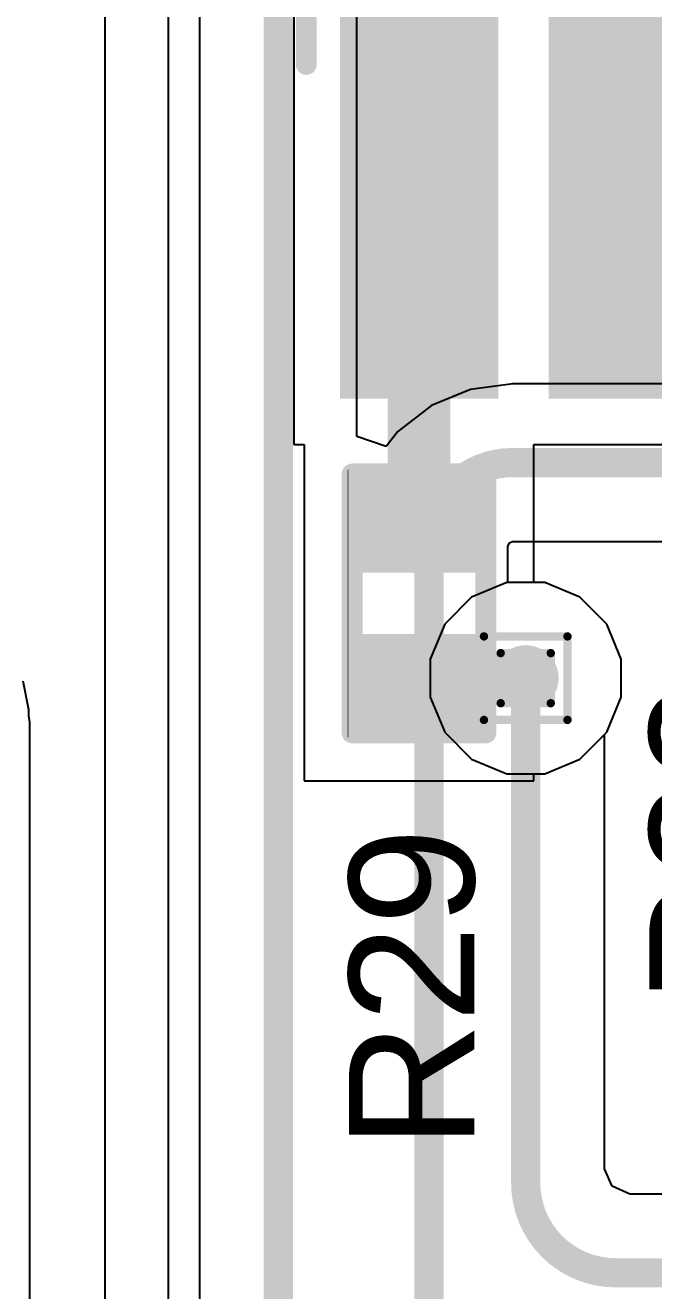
# Model space of a CAD drawing. Header units: inches. Extents: x -12 to 5357, y -8 to 5291.
# Drawn here: x 20.32 to 24.15, y 36.71 to 44.41 of the extents above; entities that cross this region are included whole.
import ezdxf

# ---------------------------------------------------------------- set-up
doc = ezdxf.new("R2010")
doc.units = ezdxf.units.IN
for name, color, linetype in [('Bottom Layer', 5, 'Continuous'), ('Drill Drawing', 1, 'Continuous'), ('Ground', 16, 'Continuous'), ('Power', 76, 'Continuous'), ('Top Layer', 1, 'Continuous'), ('Top Overlay', 2, 'Continuous'), ('Top Paste', 8, 'Continuous'), ('Top Solder', 216, 'Continuous'), ('Via Holes', 16, 'Continuous')]:
    doc.layers.add(name, color=color, linetype=linetype)
doc.styles.add('Arial', font='', dxfattribs={"height": 0.2})
doc.styles.get('Arial').set_extended_font_data('Arial')

# ---------------------------------------------------------------- blocks, each defined once
blk = doc.blocks.new('R___0402_40')
at = {"layer": 'Top Layer'}
for points in [[(-0.6985, -0.3175), (-0.6985, 0.3174999999999999), (-0.2413000000000001, 0.3175), (-0.2412999999999999, -0.3174999999999999)], [(0.2413000000000001, -0.3175), (0.2412999999999999, 0.3174999999999999), (0.6985, 0.3175), (0.6985, -0.3174999999999999)]]:
    blk.add_hatch(color=1, dxfattribs=at).paths.add_polyline_path(points)
at = {"layer": 'Top Paste'}
for points in [[(-0.6985, -0.3175), (-0.6985, 0.3174999999999999), (-0.2413000000000001, 0.3175), (-0.2412999999999999, -0.3174999999999999)], [(0.2413000000000001, -0.3175), (0.2412999999999999, 0.3174999999999999), (0.6985, 0.3175), (0.6985, -0.3174999999999999)]]:
    blk.add_hatch(color=8, dxfattribs=at).paths.add_polyline_path(points)
at = {"layer": 'Top Solder'}
for points in [[(-0.75350116, -0.3725011600000001), (-0.75350116, 0.3725011599999999), (-0.18629884, 0.3725011600000001), (-0.1862988399999999, -0.3725011599999999)], [(0.18629884, -0.3725011600000001), (0.1862988399999999, 0.3725011599999999), (0.75350116, 0.3725011600000001), (0.75350116, -0.3725011599999999)]]:
    blk.add_hatch(color=216, dxfattribs=at).paths.add_polyline_path(points)
at = {"layer": 'Top Overlay'}
for points in [[(0.7874, 0.4064, 0.127, 0.127, 0), (-0.7874, 0.4064, 0.127, 0.127, 0)], [(-0.7874, -0.4064, 0.127, 0.127, 0), (-0.7874, 0.4064, 0.127, 0.127, 0)], [(0.7874, -0.4064, 0.127, 0.127, 0), (0.7874, 0.4064, 0.127, 0.127, 0)], [(0.7874, -0.4064, 0.127, 0.127, 0), (-0.7874, -0.4064, 0.127, 0.127, 0)], [(0.8128, -0.4318, 0.0032258, 0.0032258, 0), (-0.8128, -0.4318, 0.0032258, 0.0032258, 0)]]:
    blk.add_lwpolyline(points, format="xyseb", dxfattribs=at)
for points in [[(-0.8191499999999999, 0.4064, 0.0635, 0.0635, 1), (-0.7556499999999999, 0.4064, 0.0635, 0.0635, 1)], [(-0.8191499999999999, 0.4064, 0.0635, 0.0635, 1), (-0.7556499999999999, 0.4064, 0.0635, 0.0635, 1)], [(0.7556499999999999, 0.4064, 0.0635, 0.0635, 1), (0.8191499999999999, 0.4064, 0.0635, 0.0635, 1)], [(0.7556499999999999, 0.4064, 0.0635, 0.0635, 1), (0.8191499999999999, 0.4064, 0.0635, 0.0635, 1)], [(-0.8191499999999999, -0.4064, 0.0635, 0.0635, 1), (-0.7556499999999999, -0.4064, 0.0635, 0.0635, 1)], [(-0.8191499999999999, -0.4064, 0.0635, 0.0635, 1), (-0.7556499999999999, -0.4064, 0.0635, 0.0635, 1)], [(0.7556499999999999, -0.4064, 0.0635, 0.0635, 1), (0.8191499999999999, -0.4064, 0.0635, 0.0635, 1)], [(0.7556499999999999, -0.4064, 0.0635, 0.0635, 1), (0.8191499999999999, -0.4064, 0.0635, 0.0635, 1)], [(-0.81360518, -0.4318, 0.0016129, 0.0016129, 1), (-0.8119948199999999, -0.4318, 0.0016129, 0.0016129, 1)], [(0.8119948199999999, -0.4318, 0.0016129, 0.0016129, 1), (0.81360518, -0.4318, 0.0016129, 0.0016129, 1)]]:
    blk.add_lwpolyline(points, format="xyseb", close=True, dxfattribs=at)
blk = doc.blocks.new('X1321WVS_2_05J_C40D53_69')
at = {"layer": 'Top Layer'}
for points in [[(-2.92000051, 3.15000132), (-2.15999949, 3.15000132), (-2.15999949, 0.75000104), (-2.92000051, 0.75000104)], [(-1.65000051, 3.15000132), (-0.8899994899999999, 3.15000132), (-0.8899994899999999, 0.75000104), (-1.65000051, 0.75000104)], [(-0.38000051, 3.15000132), (0.38000051, 3.15000132), (0.38000051, 0.75000104), (-0.38000051, 0.75000104)], [(0.8899994899999999, 3.14999878), (1.65000051, 3.14999878), (1.65000051, 0.7499985), (0.8899994899999999, 0.7499985)], [(2.15999949, 3.15000132), (2.92000051, 3.15000132), (2.92000051, 0.75000104), (2.15999949, 0.75000104)], [(-2.92000051, -0.7499985), (-2.15999949, -0.7499985), (-2.15999949, -3.14999878), (-2.92000051, -3.14999878)], [(-1.65000051, -0.7499985), (-0.8899994899999999, -0.7499985), (-0.8899994899999999, -3.14999878), (-1.65000051, -3.14999878)], [(-0.38000051, -0.7499985), (0.38000051, -0.7499985), (0.38000051, -3.14999878), (-0.38000051, -3.14999878)], [(0.8899994899999999, -0.7499985), (1.65000051, -0.7499985), (1.65000051, -3.14999878), (0.8899994899999999, -3.14999878)], [(2.15999949, -0.7499985), (2.92000051, -0.7499985), (2.92000051, -3.14999878), (2.15999949, -3.14999878)]]:
    blk.add_hatch(color=1, dxfattribs=at).paths.add_polyline_path(points)
at = {"layer": 'Top Paste'}
for points in [[(-2.92000051, 3.15000132), (-2.15999949, 3.15000132), (-2.15999949, 0.75000104), (-2.92000051, 0.75000104)], [(-1.65000051, 3.15000132), (-0.8899994899999999, 3.15000132), (-0.8899994899999999, 0.75000104), (-1.65000051, 0.75000104)], [(-0.38000051, 3.15000132), (0.38000051, 3.15000132), (0.38000051, 0.75000104), (-0.38000051, 0.75000104)], [(0.8899994899999999, 3.14999878), (1.65000051, 3.14999878), (1.65000051, 0.7499985), (0.8899994899999999, 0.7499985)], [(2.15999949, 3.15000132), (2.92000051, 3.15000132), (2.92000051, 0.75000104), (2.15999949, 0.75000104)], [(-2.92000051, -0.7499985), (-2.15999949, -0.7499985), (-2.15999949, -3.14999878), (-2.92000051, -3.14999878)], [(-1.65000051, -0.7499985), (-0.8899994899999999, -0.7499985), (-0.8899994899999999, -3.14999878), (-1.65000051, -3.14999878)], [(-0.38000051, -0.7499985), (0.38000051, -0.7499985), (0.38000051, -3.14999878), (-0.38000051, -3.14999878)], [(0.8899994899999999, -0.7499985), (1.65000051, -0.7499985), (1.65000051, -3.14999878), (0.8899994899999999, -3.14999878)], [(2.15999949, -0.7499985), (2.92000051, -0.7499985), (2.92000051, -3.14999878), (2.15999949, -3.14999878)]]:
    blk.add_hatch(color=8, dxfattribs=at).paths.add_polyline_path(points)
at = {"layer": 'Top Solder'}
for points in [[(-3.02160051, 3.25160132), (-2.05839949, 3.25160132), (-2.05839949, 0.64840104), (-3.02160051, 0.64840104)], [(-1.75160051, 3.25160132), (-0.78839949, 3.25160132), (-0.78839949, 0.64840104), (-1.75160051, 0.64840104)], [(-0.4816005099999999, 3.25160132), (0.4816005099999999, 3.25160132), (0.4816005099999999, 0.64840104), (-0.4816005099999999, 0.64840104)], [(0.78839949, 3.25159878), (1.75160051, 3.25159878), (1.75160051, 0.6483985), (0.78839949, 0.6483985)], [(2.05839949, 3.25160132), (3.02160051, 3.25160132), (3.02160051, 0.64840104), (2.05839949, 0.64840104)], [(-3.02160051, -0.6483985), (-2.05839949, -0.6483985), (-2.05839949, -3.25159878), (-3.02160051, -3.25159878)], [(-1.75160051, -0.6483985), (-0.78839949, -0.6483985), (-0.78839949, -3.25159878), (-1.75160051, -3.25159878)], [(-0.4816005099999999, -0.6483985), (0.4816005099999999, -0.6483985), (0.4816005099999999, -3.25159878), (-0.4816005099999999, -3.25159878)], [(0.78839949, -0.6483985), (1.75160051, -0.6483985), (1.75160051, -3.25159878), (0.78839949, -3.25159878)], [(2.05839949, -0.6483985), (3.02160051, -0.6483985), (3.02160051, -3.25159878), (2.05839949, -3.25159878)]]:
    blk.add_hatch(color=216, dxfattribs=at).paths.add_polyline_path(points)
at = {"layer": 'Top Overlay'}
for points in [[(-3.2258, 1.2192, 0.127, 0.127, 0), (-3.2258, -1.14300254, 0.127, 0.127, 0)], [(3.2258, 1.2192, 0.127, 0.127, 0), (3.2258, -1.143, 0.127, 0.127, 0)]]:
    blk.add_lwpolyline(points, format="xyseb", dxfattribs=at)
for points in [[(-3.25755, 1.2192, 0.0635, 0.0635, 1), (-3.19405, 1.2192, 0.0635, 0.0635, 1)], [(3.19405, 1.2192, 0.0635, 0.0635, 1), (3.25755, 1.2192, 0.0635, 0.0635, 1)], [(-3.25755, -1.14300254, 0.0635, 0.0635, 1), (-3.19405, -1.14300254, 0.0635, 0.0635, 1)], [(3.19405, -1.143, 0.0635, 0.0635, 1), (3.25755, -1.143, 0.0635, 0.0635, 1)], [(-3.175, -1.9558, 0.254, 0.254, 1), (-3.429, -1.9558, 0.254, 0.254, 1)], [(-3.4925, -1.9558, 0.127, 0.127, 1), (-3.3655, -1.9558, 0.127, 0.127, 1)], [(-3.2385, -1.9558, 0.127, 0.127, 1), (-3.1115, -1.9558, 0.127, 0.127, 1)]]:
    blk.add_lwpolyline(points, format="xyseb", close=True, dxfattribs=at)

msp = doc.modelspace()

# ---------------------------------------------------------------- hatches: boundary and pattern name
at = {"layer": 'Bottom Layer'}
h = msp.add_hatch(color=5, dxfattribs=at)
edge = h.paths.add_edge_path()
edge.add_arc((23.368, 40.4368), 0.1999996, 0, 360)
at = {"layer": 'Ground'}
h = msp.add_hatch(color=16, dxfattribs=at)
edge = h.paths.add_edge_path()
edge.add_arc((23.368, 40.4368), 0.1999996, 0, 360)
at = {"layer": 'Power'}
h = msp.add_hatch(color=76, dxfattribs=at)
edge = h.paths.add_edge_path()
edge.add_arc((23.368, 40.4368), 0.1999996, 0, 360)
at = {"layer": 'Top Layer'}
h = msp.add_hatch(color=1, dxfattribs=at)
edge = h.paths.add_edge_path()
edge.add_arc((23.368, 40.4368), 0.1999996, 0, 360)
at = {"layer": 'Via Holes'}
h = msp.add_hatch(color=7, dxfattribs=at)
edge = h.paths.add_edge_path()
edge.add_arc((23.368, 40.4368), 0.0999998, 0, 360)

# ---------------------------------------------------------------- linework, layer by layer
at = {"layer": 'Bottom Layer'}
for p, q in [((21.38359452, 44.52124446), (21.38359452, 29.8865671)), ((22.34180444, 41.90556008), (22.34180444, 44.50322316)), ((23.03228566, 42.19274518), (22.79466612, 42.09431764)), ((23.27572942, 42.2247949), (23.03228566, 42.19274518)), ((23.28728642, 42.2270936), (23.27572942, 42.2247949)), ((26.18657196, 42.2270936), (23.28728642, 42.2270936)), ((22.79466612, 42.09431764), (22.59061522, 41.93774441999999)), ((22.51960444, 41.8452046), (22.34180444, 41.90556008)), ((22.59061522, 41.93774441999999), (22.51960444, 41.8452046)), ((23.26096694, 41.24107322), (23.26867584, 41.2596838)), ((23.26867584, 41.2596838), (23.28728642, 41.2673927)), ((23.28728642, 41.2673927), (23.28728642, 41.26888367999999)), ((23.28728642, 41.26888367999999), (26.18657196, 41.26888367999999)), ((23.25947596, 41.0177996), (23.25947596, 41.24107322)), ((23.25947596, 41.24107322), (23.26096694, 41.24107322)), ((23.48356746, 41.0177996), (23.25947596, 41.0177996)), ((23.69711034, 40.92934664), (23.48356746, 41.0177996)), ((23.86054664, 40.76591034), (23.69711034, 40.92934664)), ((23.9489996, 40.55236746), (23.86054664, 40.76591034)), ((23.9489996, 40.32123254), (23.9489996, 40.55236746)), ((23.86054664, 40.10768966), (23.9489996, 40.32123254)), ((23.84710496, 40.09424798), (23.86054664, 40.10768966)), ((23.84710496, 37.45340236), (23.84710496, 40.09424798)), ((23.8939578, 37.34634644), (23.84710496, 37.45340236)), ((24.00101372, 37.2994936), (23.8939578, 37.34634644)), ((26.73253734, 37.2994936), (24.00101372, 37.2994936))]:
    msp.add_line(p, q, dxfattribs=at)
for points in [[(21.86269948, 27.2168366, 0.1778, 0.1778, 0), (21.86269948, 44.52124446, 0.1778, 0.1778, 0)], [(22.780371, 41.24107322, 0.1778, 0.1778, -0.4142135623730951), (23.28728642, 41.74798864, 0.1778, 0.1778, 0)], [(23.28728642, 41.74798864, 0.1778, 0.1778, 0), (26.52912398, 41.74798864, 0.1778, 0.1778, 0)], [(22.780371, 31.4419361, 0.1778, 0.1778, 0), (22.780371, 41.24107322, 0.1778, 0.1778, 0)], [(23.368, 37.36684932, 0.1778, 0.1778, 0), (23.368, 40.4368, 0.1778, 0.1778, 0)], [(23.91446068, 36.82038864, 0.1778, 0.1778, -0.4142135623730951), (23.368, 37.36684932, 0.1778, 0.1778, 0)], [(23.91446068, 36.82038864, 0.1778, 0.1778, 0), (33.46147232, 36.82038864, 0.1778, 0.1778, 0)]]:
    msp.add_lwpolyline(points, format="xyseb", dxfattribs=at)
for points in [[(23.24283642, 41.74798864, 0.08889999999999999, 0.08889999999999999, 1), (23.33173642, 41.74798864, 0.08889999999999999, 0.08889999999999999, 1)], [(23.24283642, 41.74798864, 0.08889999999999999, 0.08889999999999999, 1), (23.33173642, 41.74798864, 0.08889999999999999, 0.08889999999999999, 1)], [(22.735921, 41.24107322, 0.08889999999999999, 0.08889999999999999, 1), (22.824821, 41.24107322, 0.08889999999999999, 0.08889999999999999, 1)], [(22.735921, 41.24107322, 0.08889999999999999, 0.08889999999999999, 1), (22.824821, 41.24107322, 0.08889999999999999, 0.08889999999999999, 1)], [(23.32355, 40.4368, 0.08889999999999999, 0.08889999999999999, 1), (23.41245, 40.4368, 0.08889999999999999, 0.08889999999999999, 1)], [(23.32355, 37.36684932, 0.08889999999999999, 0.08889999999999999, 1), (23.41245, 37.36684932, 0.08889999999999999, 0.08889999999999999, 1)], [(23.32355, 37.36684932, 0.08889999999999999, 0.08889999999999999, 1), (23.41245, 37.36684932, 0.08889999999999999, 0.08889999999999999, 1)], [(23.87001068, 36.82038864, 0.08889999999999999, 0.08889999999999999, 1), (23.95891068, 36.82038864, 0.08889999999999999, 0.08889999999999999, 1)], [(23.87001068, 36.82038864, 0.08889999999999999, 0.08889999999999999, 1), (23.95891068, 36.82038864, 0.08889999999999999, 0.08889999999999999, 1)]]:
    msp.add_lwpolyline(points, format="xyseb", close=True, dxfattribs=at)
at = {"layer": 'Drill Drawing'}
for points in [[(23.114, 40.6908, 0.0508, 0.0508, 0), (23.622, 40.6908, 0.0508, 0.0508, 0)], [(23.114, 40.1828, 0.0508, 0.0508, 0), (23.114, 40.6908, 0.0508, 0.0508, 0)], [(23.622, 40.1828, 0.0508, 0.0508, 0), (23.622, 40.6908, 0.0508, 0.0508, 0)], [(23.2156, 40.5892, 0.0508, 0.0508, 0), (23.5204, 40.5892, 0.0508, 0.0508, 0)], [(23.2156, 40.2844, 0.0508, 0.0508, 0), (23.2156, 40.5892, 0.0508, 0.0508, 0)], [(23.5204, 40.2844, 0.0508, 0.0508, 0), (23.5204, 40.5892, 0.0508, 0.0508, 0)], [(23.2156, 40.2844, 0.0508, 0.0508, 0), (23.5204, 40.2844, 0.0508, 0.0508, 0)], [(23.114, 40.1828, 0.0508, 0.0508, 0), (23.622, 40.1828, 0.0508, 0.0508, 0)]]:
    msp.add_lwpolyline(points, format="xyseb", dxfattribs=at)
for points in [[(23.1013, 40.6908, 0.0254, 0.0254, 1), (23.1267, 40.6908, 0.0254, 0.0254, 1)], [(23.1013, 40.6908, 0.0254, 0.0254, 1), (23.1267, 40.6908, 0.0254, 0.0254, 1)], [(23.6093, 40.6908, 0.0254, 0.0254, 1), (23.6347, 40.6908, 0.0254, 0.0254, 1)], [(23.6093, 40.6908, 0.0254, 0.0254, 1), (23.6347, 40.6908, 0.0254, 0.0254, 1)], [(23.2029, 40.5892, 0.0254, 0.0254, 1), (23.2283, 40.5892, 0.0254, 0.0254, 1)], [(23.2029, 40.5892, 0.0254, 0.0254, 1), (23.2283, 40.5892, 0.0254, 0.0254, 1)], [(23.5077, 40.5892, 0.0254, 0.0254, 1), (23.5331, 40.5892, 0.0254, 0.0254, 1)], [(23.5077, 40.5892, 0.0254, 0.0254, 1), (23.5331, 40.5892, 0.0254, 0.0254, 1)], [(23.2029, 40.2844, 0.0254, 0.0254, 1), (23.2283, 40.2844, 0.0254, 0.0254, 1)], [(23.2029, 40.2844, 0.0254, 0.0254, 1), (23.2283, 40.2844, 0.0254, 0.0254, 1)], [(23.5077, 40.2844, 0.0254, 0.0254, 1), (23.5331, 40.2844, 0.0254, 0.0254, 1)], [(23.5077, 40.2844, 0.0254, 0.0254, 1), (23.5331, 40.2844, 0.0254, 0.0254, 1)], [(23.1013, 40.1828, 0.0254, 0.0254, 1), (23.1267, 40.1828, 0.0254, 0.0254, 1)], [(23.1013, 40.1828, 0.0254, 0.0254, 1), (23.1267, 40.1828, 0.0254, 0.0254, 1)], [(23.6093, 40.1828, 0.0254, 0.0254, 1), (23.6347, 40.1828, 0.0254, 0.0254, 1)], [(23.6093, 40.1828, 0.0254, 0.0254, 1), (23.6347, 40.1828, 0.0254, 0.0254, 1)]]:
    msp.add_lwpolyline(points, format="xyseb", close=True, dxfattribs=at)
at = {"layer": 'Ground'}
for p, q in [((23.25243254, 41.0177996), (23.03888966, 40.92934664)), ((23.48356746, 41.0177996), (23.25243254, 41.0177996)), ((23.69711034, 40.92934664), (23.48356746, 41.0177996)), ((23.03888966, 40.92934664), (22.87545336, 40.76591034)), ((23.86054664, 40.76591034), (23.69711034, 40.92934664)), ((22.87545336, 40.76591034), (22.7870004, 40.55236746)), ((23.9489996, 40.55236746), (23.86054664, 40.76591034)), ((22.7870004, 40.55236746), (22.7870004, 40.32123254)), ((23.9489996, 40.32123254), (23.9489996, 40.55236746)), ((22.7870004, 40.32123254), (22.87545336, 40.10768966)), ((23.86054664, 40.10768966), (23.9489996, 40.32123254)), ((22.87545336, 40.10768966), (23.03888966, 39.94425336)), ((23.69711034, 39.94425336), (23.86054664, 40.10768966)), ((23.03888966, 39.94425336), (23.25243254, 39.8558004)), ((23.48356746, 39.8558004), (23.69711034, 39.94425336)), ((23.25243254, 39.8558004), (23.48356746, 39.8558004))]:
    msp.add_line(p, q, dxfattribs=at)
at = {"layer": 'Power'}
for p, q in [((20.80783494, 51.23816778), (20.80783494, 29.97343002)), ((21.1963, 29.97343002), (21.1963, 51.23816778)), ((23.25243254, 41.0177996), (23.03888966, 40.92934664)), ((23.48356746, 41.0177996), (23.25243254, 41.0177996)), ((23.69711034, 40.92934664), (23.48356746, 41.0177996)), ((23.03888966, 40.92934664), (22.87545336, 40.76591034)), ((23.86054664, 40.76591034), (23.69711034, 40.92934664)), ((22.87545336, 40.76591034), (22.7870004, 40.55236746)), ((23.9489996, 40.55236746), (23.86054664, 40.76591034)), ((22.7870004, 40.55236746), (22.7870004, 40.32123254)), ((23.9489996, 40.32123254), (23.9489996, 40.55236746)), ((22.7870004, 40.32123254), (22.87545336, 40.10768966)), ((23.86054664, 40.10768966), (23.9489996, 40.32123254)), ((22.87545336, 40.10768966), (23.03888966, 39.94425336)), ((23.69711034, 39.94425336), (23.86054664, 40.10768966)), ((23.03888966, 39.94425336), (23.25243254, 39.8558004)), ((23.48356746, 39.8558004), (23.69711034, 39.94425336)), ((23.25243254, 39.8558004), (23.48356746, 39.8558004))]:
    msp.add_line(p, q, dxfattribs=at)
at = {"layer": 'Top Layer'}
for p, q in [((21.95812474, 45.01953404), (21.95812474, 41.85753376)), ((21.95812474, 41.85753376), (22.02063668, 41.85753376)), ((22.02063668, 41.85753376), (22.02063668, 40.75176762)), ((23.41763668, 41.0177996), (23.41763668, 41.85753376)), ((23.41763668, 41.85753376), (23.48012322, 41.85753376)), ((23.48012322, 41.85753376), (23.48012322, 41.8575363)), ((23.48012322, 41.8575363), (24.49812474, 41.8575363)), ((23.48356746, 41.0177996), (23.41763668, 41.0177996)), ((23.69711034, 40.92934664), (23.48356746, 41.0177996)), ((23.86054664, 40.76591034), (23.69711034, 40.92934664)), ((22.02063668, 40.75176762), (22.02063668, 39.81196762)), ((23.9489996, 40.55236746), (23.86054664, 40.76591034)), ((23.9489996, 40.32123254), (23.9489996, 40.55236746)), ((20.3454, 40.24522812), (20.31096268, 40.41837229999999)), ((23.86054664, 40.10768966), (23.9489996, 40.32123254)), ((20.34539746, 40.2069681), (20.3454, 40.24522812)), ((20.35286252, 40.1694396), (20.34539746, 40.2069681)), ((20.35285998, 40.08117968), (20.35286252, 40.1694396)), ((23.69711034, 39.94425336), (23.86054664, 40.10768966)), ((20.35288284, 37.9458855), (20.35285998, 40.08117968)), ((23.48356746, 39.8558004), (23.69711034, 39.94425336)), ((22.02063668, 39.81196762), (23.41763668, 39.81196762)), ((23.41763668, 39.81196762), (23.41763668, 39.8558004)), ((23.41763668, 39.8558004), (23.48356746, 39.8558004)), ((20.35287776, 35.8902127), (20.35288284, 37.9458855))]:
    msp.add_line(p, q, dxfattribs=at)
for points in [[(22.71912398, 41.36136762, 0.3809999999999999, 0.3809999999999999, 0), (22.71912398, 43.4385339, 0.3809999999999999, 0.3809999999999999, 0)], [(22.71912398, 41.36136762, 0.1778, 0.1778, 0), (22.71913668, 41.36136762, 0.1778, 0.1778, 0)], [(23.368, 40.42156762, 0.254, 0.254, 0), (23.368, 40.4368, 0.254, 0.254, 0)], [(22.71913668, 40.42156762, 0.254, 0.254, 0), (23.368, 40.42156762, 0.254, 0.254, 0)]]:
    msp.add_lwpolyline(points, format="xyseb", dxfattribs=at)
for points in [[(22.62387398, 43.4385339, 0.1905, 0.1905, 1), (22.81437398, 43.4385339, 0.1905, 0.1905, 1)], [(22.62387398, 41.36136762, 0.1905, 0.1905, 1), (22.81437398, 41.36136762, 0.1905, 0.1905, 1)], [(22.67467398, 41.36136762, 0.08889999999999999, 0.08889999999999999, 1), (22.76357398, 41.36136762, 0.08889999999999999, 0.08889999999999999, 1)], [(22.67468668, 41.36136762, 0.08889999999999999, 0.08889999999999999, 1), (22.76358668, 41.36136762, 0.08889999999999999, 0.08889999999999999, 1)], [(23.3045, 40.4368, 0.127, 0.127, 1), (23.4315, 40.4368, 0.127, 0.127, 1)], [(22.65563668, 40.42156762, 0.127, 0.127, 1), (22.78263668, 40.42156762, 0.127, 0.127, 1)], [(23.3045, 40.42156762, 0.127, 0.127, 1), (23.4315, 40.42156762, 0.127, 0.127, 1)], [(23.3045, 40.42156762, 0.127, 0.127, 1), (23.4315, 40.42156762, 0.127, 0.127, 1)]]:
    msp.add_lwpolyline(points, format="xyseb", close=True, dxfattribs=at)

# ---------------------------------------------------------------- block references
for name, p, rotation in [('X1321WVS_2_05J_C40D53_69', (25.25912398, 45.38853508), 180), ('R___0402_40', (22.71913668, 40.89146762), 270)]:
    msp.add_blockref(name, p, dxfattribs=dict(rotation=rotation))

# ---------------------------------------------------------------- texts
at = {"layer": 'Top Overlay', "style": 'Arial'}
for s, p in [('R33', (24.8815987, 38.45648645999999)), ('R29', (23.05470878, 37.57411078))]:
    msp.add_text(s, height=0.7619999999999999, rotation=90, dxfattribs=at).set_placement(p)

doc.saveas('drawing.dxf')
